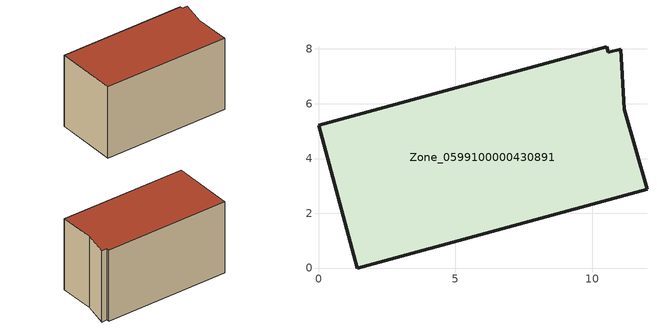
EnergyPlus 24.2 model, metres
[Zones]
Zone_0599100000430891
 floor ground (C_G): 11.17,5.79 12,2.87 1.42,0 0,5.22 10.52,8.07 10.58,7.88 11.03,7.99 z0
 wall outside (C_F): 10.58,7.88 10.52,8.07 0,5.22 1.42,0 12,2.87 11.17,5.79 11.03,7.99 10.58,7.88 z0:6.38
 roof outside (C_R): 11.03,7.99 10.58,7.88 10.52,8.07 0,5.22 1.42,0 12,2.87 11.17,5.79 z6.38
[BUILDING]
Pand.0599100000430891: North Axis=0; Terrain=City; Loads Convergence Tolerance Value=0.04; Temperature Convergence Tolerance Value=0.4; Solar Distribution=FullExterior; Maximum Number of Warmup Days=25; Minimum Number of Warmup Days=1
[Site:Location]
Rotterdam.The.Hague.AP_ZH_NLD Design_Conditions: Latitude=51.96; Longitude=4.45; Time Zone=1; Elevation=-4.5
[SITE:GROUNDTEMPERATURE:BUILDINGSURFACE]
18, 18, 18, 18, 18, 18, 18, 18, 18, 18, 18, 18
[MATERIAL] Thermal Absorptance=0.9; Solar Absorptance=0.7; Visible Absorptance=0.7
Name | Roughness | Thickness | Conductivity | Density | Specific Heat
G.TI.2006-2014 | MediumSmooth | 0.15 | 0.06 | 540 | 1210
F.TI.2006-2014 | Rough | 0.3 | 0.12 | 1920 | 840
R.TI.2006-2014 | MediumRough | 0.2 | 0.08 | 1500 | 1000
[CONSTRUCTION]
C_G: G.TI.2006-2014
C_F: F.TI.2006-2014
C_R: R.TI.2006-2014
[ZONE]
Zone_0599100000430891: Type=1; Multiplier=1; Ceiling Height=Autocalculate; Volume=Autocalculate; Floor Area=autocalculate; Part of Total Floor Area=Yes
[ZONEINFILTRATION:DESIGNFLOWRATE]
Infil_Zone_0599100000430891: Zone or ZoneList or Space or SpaceList=Zone_0599100000430891; Schedule=AlwaysOn; Design Flow Rate Calculation Method=Flow/Area; Flow Rate per Floor Area=0.0015; Constant Term Coefficient=1; Temperature Term Coefficient=0; Velocity Term Coefficient=0; Velocity Squared Term Coefficient=0
[HVACTEMPLATE:ZONE:IDEALLOADSAIRSYSTEM]
Zone_0599100000430891: Maximum Heating Supply Air Temperature=50; Minimum Cooling Supply Air Temperature=13; Maximum Heating Supply Air Humidity Ratio=0.0156; Minimum Cooling Supply Air Humidity Ratio=0.0077; Heating Limit=NoLimit; Cooling Limit=NoLimit; Dehumidification Control Type=ConstantSensibleHeatRatio; Cooling Sensible Heat Ratio=0.7; Dehumidification Setpoint=60; Humidification Control Type=None; Humidification Setpoint=30; Outdoor Air Method=None; Outdoor Air Flow Rate per Person=0.00944; Outdoor Air Flow Rate per Zone Floor Area=0; Outdoor Air Flow Rate per Zone=0; Demand Controlled Ventilation Type=None; Outdoor Air Economizer Type=NoEconomizer; Heat Recovery Type=None; Sensible Heat Recovery Effectiveness=0.7; Latent Heat Recovery Effectiveness=0.65
[ZONECONTROL:THERMOSTAT]
ThermostatControl_Zone_0599100000430891: Zone or ZoneList=Zone_0599100000430891; Control Type Schedule=DualSetpointControlType; Control 1=Thermostat_Zone_0599100000430891; Temperature Difference Between Cutout And Setpoint=0
[THERMOSTATSETPOINT:DUALSETPOINT]
Thermostat_Zone_0599100000430891: Heating Setpoint Temperature Schedule=HeatingSetpoint_Zone_0599100000430891; Cooling Setpoint Temperature Schedule=CoolingSetpoint_Zone_0599100000430891
[SCHEDULE:COMPACT]
HeatingSetpoint_Zone_0599100000430891: Through: 12/31, For: AllDays, Until: 24:00, 21
CoolingSetpoint_Zone_0599100000430891: Through: 12/31, For: AllDays, Until: 24:00, 24
DualSetpointControlType: Through: 12/31, For: AllDays, Until: 24:00, 4
AlwaysOn: Through: 12/31, For: AllDays, Until: 24:00, 1
